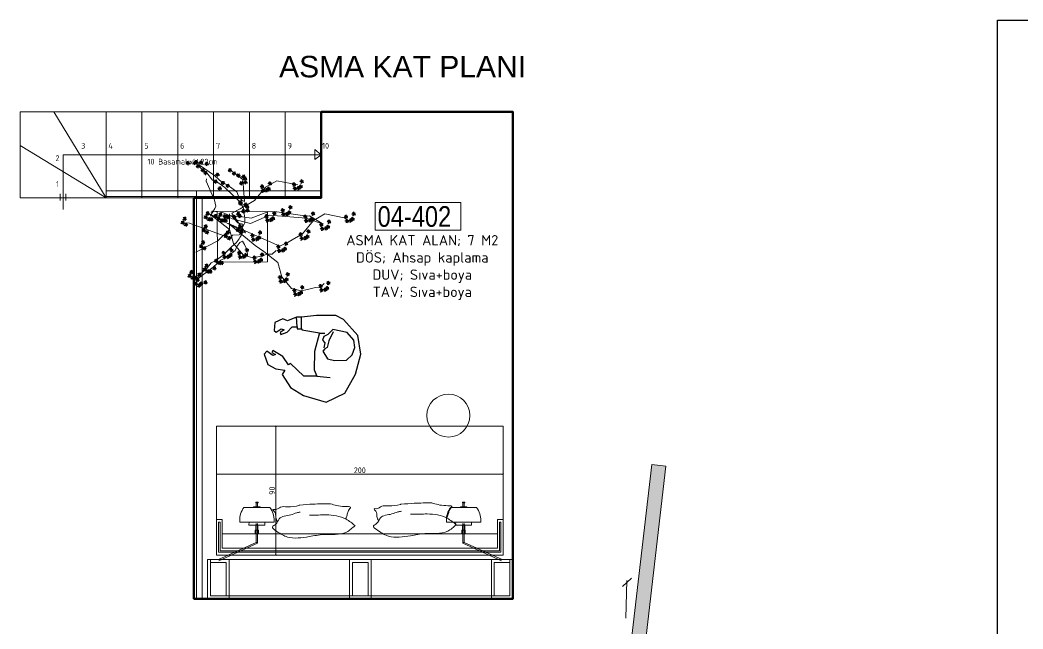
# Model space of a CAD drawing. Header units: inches. Extents: x -10121 to 9010, y 58067 to 62726.
# Drawn here: x 5558 to 6258, y 62301 to 62726 of the extents above; entities that cross this region are included whole.
import ezdxf

# ---------------------------------------------------------------- set-up
doc = ezdxf.new("R2010")
doc.units = ezdxf.units.IN
for name, color, linetype, lineweight in [('A-DUVAR 0.50', 40, 'Continuous', 50), ('A-YAZI 0.15', 190, 'Continuous', 15), ('Auto-Aydinlatma', 50, 'Continuous', 13), ('Auto-Merdiven', 163, 'Continuous', 9), ('Auto-Metal', 71, 'Continuous', 18), ('Auto-Olcu', 33, 'Continuous', 15), ('Auto-Silik_Cizgiler', 47, 'Continuous', 9), ('Auto-SilikCizgiler', 251, 'Continuous', 9), ('Auto-Tefris', 32, 'Continuous', 9), ('Auto-Yazi', 7, 'Continuous', 20), ('BACAHATCH', 8, 'Continuous', 13), ('yazi mekan 020', 9, 'Continuous', 20)]:
    doc.layers.add(name, color=color, linetype=linetype, lineweight=lineweight)
doc.layers.add('S2000-025 Antet', color=7, linetype='Continuous')
doc.layers.add('tefriş - ince', color=9, linetype='Continuous')
doc.styles.add('1-20', font='isocpeur.ttf', dxfattribs={"height": 4})
doc.styles.get("Standard").update_dxf_attribs({"font": 'arial.ttf'})
doc.styles.add('swis721cnbt10', font='isocpeur.ttf', dxfattribs={"height": 10})
doc.styles.add('swis721cnbt20', font='swissck.ttf', dxfattribs={"height": 20})
doc.dimstyles.new('ölçü 1_20', dxfattribs={"dimtxt": 4, "dimasz": 1, "dimexe": 1, "dimexo": 3, "dimtad": 1, "dimdec": 0, "dimtxsty": '1-20', "dimblk": 'ARCHTICK', "dimcen": 1.5, "dimclrd": 256, "dimclre": 256, "dimclrt": 256, "dimadec": 0, "dimazin": 0, "dimtfac": 1, "dimtdec": 0, "dimtmove": 0, "dimatfit": 3, "dimldrblk": 'ARCHTICK', "dimfxl": 1, "dimlwd": -1, "dimlwe": -1, "dimarcsym": 0})

# ---------------------------------------------------------------- blocks, each defined once
blk = doc.blocks.new('_OBLIQUE')
at = {"color": 0, "linetype": 'ByBlock'}
blk.add_line((-0.5, -0.5), (0.5, 0.5), dxfattribs=at)
blk = doc.blocks.new('39')
at = {"layer": 'Auto-SilikCizgiler'}
for p, q in [((-11.7, 0), (-9.1, 0.2)), ((-11.3, 10), (-11.1, 7)), ((-9.8, 7.1), (-11.3, 10)), ((-11.1, 7), (-10.2, 5.2)), ((-10.2, 5.2), (-8.5, 4.4)), ((-5, 4.8), (-9.8, 7.1)), ((-9.1, 0.2), (-5.5, 0)), ((-8.5, 4.4), (-6.7, 3.8)), ((-6.7, 3.8), (-5.6, 2.1)), ((0, 0), (-6.7, -1.9)), ((-6.4, 9.9), (-5.1, 8.9)), ((-4, 9.5), (-6.4, 9.9)), ((-5.6, 2.1), (-4.3, 0.3)), ((-5.5, 0), (0, 0)), ((0, 0), (-5.4, -0.8)), ((-5.1, 8.9), (-3.6, 6.7)), ((-2.8, 0.7), (-5, 4.8)), ((-4.3, 0.3), (0, 0)), ((-2.5, 7.9), (-4, 9.5)), ((-3.6, 6.7), (-3, 4)), ((-3, 4), (0, 0)), ((0, 0), (-2.8, 0.7)), ((-2.7, -1.4), (0, 0)), ((-1.9, 4), (-2.5, 7.9)), ((0, 0), (-1.9, 4)), ((-0.7, 13.4), (-1.5, 9.9)), ((-1.5, 9.9), (-0.5, 5.2)), ((0.5, 15.3), (-0.7, 13.4)), ((0, 0), (-0.7, -1.6)), ((-0.5, 5.2), (0.2, 1.8)), ((-0.4, -2.9), (0, 0)), ((6.7, 1.9), (0, 0)), ((0, 0), (3.8, 1.9)), ((0, 0), (1.7, 1.9)), ((0.2, 1.8), (0, 0)), ((0, 0), (5.7, 0.4)), ((5.9, -0.5), (0, 0)), ((0, 0), (1, -3.3)), ((0.3, 10.5), (0.5, 12.5)), ((0.8, 8.9), (0.3, 10.5)), ((0.5, 12.5), (0.5, 15.3)), ((1.7, 5.7), (0.8, 8.9)), ((1.7, 1.9), (1.7, 5.7)), ((3.8, 1.9), (5.7, 4.8)), ((5.7, 4.8), (7.6, 6.7)), ((5.7, 0.4), (9.6, 1.7)), ((9.3, 0.2), (5.9, -0.5)), ((9.5, 3.8), (6.7, 1.9)), ((7.6, 6.7), (10.5, 6.7)), ((13.1, 0.2), (9.3, 0.2)), ((10.5, 6.7), (9.5, 5.7)), ((9.5, 5.7), (9.5, 3.8)), ((9.6, 1.7), (13.7, 2.2)), ((15.2, 1.7), (13.1, 0.2)), ((13.7, 2.2), (15.2, 1.7)), ((-12.4, -5.7), (-13.3, -8.1)), ((-13.3, -8.1), (-12.5, -7.8)), ((-12.5, -7.8), (-10.7, -6.9)), ((-10.5, -3.8), (-12.4, -5.7)), ((-9.6, -1.2), (-11.7, 0)), ((-10.7, -6.9), (-7.4, -5.6)), ((-9.5, -2.9), (-10.5, -3.8)), ((-5.4, -0.8), (-9.6, -1.2)), ((-6.7, -1.9), (-9.5, -2.9)), ((-7.4, -5.6), (-6, -4.4)), ((-6.6, -13), (-6.5, -10.2)), ((-6, -11.7), (-6.6, -13)), ((-6.5, -10.2), (-5.3, -8)), ((-6, -4.4), (-2.7, -1.4)), ((-5.3, -4.5), (-6, -6.3)), ((-6, -6.3), (-4.8, -5.9)), ((-4.8, -10.2), (-6, -11.7)), ((-2.1, -2.7), (-5.3, -4.5)), ((-5.3, -8), (-2.6, -6.3)), ((-4.8, -5.9), (-2.4, -5.3)), ((-1.9, -8), (-4.8, -10.2)), ((-2.6, -6.3), (-0.9, -5.1)), ((-2.4, -5.3), (-1.4, -4.2)), ((-0.7, -1.6), (-2.1, -2.7)), ((0.5, -5.5), (-1.9, -8)), ((-1.4, -4.2), (-0.4, -2.9)), ((-0.9, -5.1), (0.5, -3)), ((0.3, -0.7), (2.9, -2.9)), ((0.5, -3), (0.3, -0.7)), ((1, -3.3), (0.5, -5.5)), ((1.9, -5.7), (1, -3.8)), ((2.9, -8.6), (1.9, -5.7)), ((2.9, -2.9), (4.8, -5.7)), ((3.8, -11.4), (2.9, -8.6)), ((5.7, -13.3), (3.8, -11.4)), ((4.8, -5.7), (5.7, -9.5)), ((5.7, -9.5), (5.7, -13.3))]:
    blk.add_line(p, q, dxfattribs=at)
blk = doc.blocks.new('KJKJK')
at = {"layer": 'Auto-Silik_Cizgiler', "elevation": -25.28}
for points in [[(45042.69, -37852.14), (45047.85, -37872.77), (45058.57, -37880.15), (45075.2, -37884.49), (45088.82, -37894.02), (45096.02, -37899.8), (45097.25, -37955.65), (45105.88, -37922.38), (45107.68, -37912.04), (45111.68, -37894.76), (45122.76, -37885.22), (45129.27, -37871.47), (45127.41, -37861.76), (45123.5, -37856.46), (45118.13, -37850.22), (45115.96, -37845.86), (45110.96, -37843.88)], [(45091.54, -37955.83), (45087.85, -37935.85), (45072.29, -37922.22), (45059.45, -37887.73), (45057.82, -37870.07), (45055.94, -37885.84), (45057.33, -37887.9), (45067.03, -37919.38), (45070.01, -37925.2), (45082.63, -37937.53), (45085.96, -37947.89), (45089.48, -37954.87), (45089.76, -37965.9), (45090.99, -37970.77), (45091.79, -37972.51), (45094.29, -37976.32)], [(45033.01, -37909.57), (45038.16, -37930.2), (45048.89, -37937.59), (45065.51, -37941.92), (45079.13, -37951.45), (45086.33, -37957.23), (45098.34, -37936.56), (45096.2, -37979.82), (45097.99, -37969.47), (45101.99, -37952.19), (45113.08, -37942.65), (45119.58, -37928.9), (45117.72, -37919.2), (45113.81, -37913.89), (45108.44, -37907.66), (45106.28, -37903.3), (45101.27, -37901.32)], [(45047.87, -37977.48), (45051.43, -37961.33), (45070.46, -37950.72), (45070.29, -37953.8), (45068.17, -37958.26), (45065.13, -37961.5), (45063.78, -37967.72), (45063.01, -37972.1), (45062.86, -37978.62), (45059.86, -37988.73), (45056.61, -38006.44), (45054.57, -38009.45), (45056.77, -38009.32), (45057.66, -38007.1), (45058.09, -38005.63), (45058.88, -38004.51), (45060.43, -37999), (45060.64, -37996.64), (45064.76, -37988.45), (45064.78, -37982.67), (45066.18, -37974.28), (45070.12, -37962.85), (45071.84, -37957.33), (45073.96, -37952.7), (45074.75, -37951.75), (45076, -37949.69), (45077.46, -37948.52), (45079.91, -37946.94), (45085.29, -37943.21), (45089.76, -37941.33), (45095.53, -37941.38), (45097.77, -37942.15), (45101.9, -37940.4), (45102.8, -37941.43), (45106.02, -37947.3), (45109.6, -37947.64), (45113.43, -37992.15)], [(45092.59, -37975.74), (45095.29, -37975.1), (45096.98, -37975.31), (45098.28, -37975.17), (45093.95, -37974.77), (45089.26, -37974.49), (45086.86, -37974.3), (45082.07, -37978.1), (45068.23, -37993.7), (45066.03, -37994.57)]]:
    blk.add_lwpolyline(points, dxfattribs=at)
at = {"layer": 'Auto-Silik_Cizgiler'}
blk.add_lwpolyline([(45118.78, -37924.73), (45113.4, -37927.68), (45109.45, -37932.32), (45107, -37935.57), (45109.5, -37937.38), (45114.3, -37938.52), (45118.73, -37938.2), (45124.42, -37941.06), (45128.31, -37943.21), (45133.47, -37947.19), (45143.22, -37951.21), (45159.04, -37959.82), (45162.66, -37960.12), (45161.18, -37961.75), (45158.9, -37961.05), (45157.48, -37960.46), (45156.11, -37960.36), (45150.85, -37958.11), (45148.88, -37956.79), (45139.93, -37954.85), (45135.42, -37951.23), (45128.01, -37947.04), (45116.65, -37942.93), (45111.27, -37940.8), (45106.33, -37939.53), (45105.1, -37939.55), (45102.72, -37939.23), (45100.89, -37939.63), (45098.12, -37940.54), (45091.83, -37942.38), (45092.48, -37947.54), (45090.44, -37952.46), (45088.69, -37955.88), (45089.84, -37957.85), (45088.11, -37958.74), (45101.99, -37952.19), (45117.11, -37957.98), (45136.97, -37973.05)], dxfattribs=at)
at = {"layer": 'Auto-Silik_Cizgiler', "xscale": 0.1296, "yscale": 0.1296, "zscale": 0.1296}
for p, rotation in [((45108.9, -37840.52, -25.28), 356.7422745732944), ((45114.04, -37839.33, -25.28), 356.7422745732944), ((45116.18, -37840.52, -25.28), 356.7422745732944), ((45035.77, -37846.73), 356.7422745732944), ((45040.91, -37845.53), 356.7422745732944), ((45041.73, -37852.46), 356.7422745732944), ((45043.05, -37846.73), 356.7422745732944), ((45045.04, -37849.89), 356.7422745732944), ((45114.85, -37846.25, -25.28), 356.7422745732944), ((45118.16, -37843.68, -25.28), 356.7422745732944), ((45123.78, -37862.27, -25.28), 356.7422745732944), ((45128.92, -37861.07, -25.28), 356.7422745732944), ((45131.06, -37862.27, -25.28), 356.7422745732944), ((45053.26, -37865.72, -25.28), 356.7422745732944), ((45058.4, -37864.53, -25.28), 356.7422745732944), ((45059.21, -37871.45, -25.28), 356.7422745732944), ((45060.54, -37865.72, -25.28), 356.7422745732944), ((45062.53, -37868.88, -25.28), 356.7422745732944), ((45129.73, -37868, -25.28), 356.7422745732944), ((45133.05, -37865.43, -25.28), 356.7422745732944), ((45057.91, -37882.35, -25.28), 356.7422745732944), ((45070.64, -37880.14, -25.28), 356.7422745732944), ((45075.78, -37878.94, -25.28), 356.7422745732944), ((45077.92, -37880.14, -25.28), 356.7422745732944), ((45118.2, -37880.87, -25.28), 356.7422745732944), ((45123.34, -37879.67, -25.28), 356.7422745732944), ((45125.48, -37880.87, -25.28), 356.7422745732944), ((45052.76, -37883.55, -25.28), 356.7422745732944), ((45058.72, -37889.27, -25.28), 356.7422745732944), ((45060.05, -37883.55, -25.28), 356.7422745732944), ((45062.03, -37886.71, -25.28), 356.7422745732944), ((45076.59, -37885.87, -25.28), 356.7422745732944), ((45079.9, -37883.3, -25.28), 356.7422745732944), ((45124.15, -37886.6, -25.28), 356.7422745732944), ((45127.47, -37884.03, -25.28), 356.7422745732944), ((45091.23, -37895.27, -25.28), 356.7422745732944), ((45096.37, -37894.07, -25.28), 356.7422745732944), ((45097.19, -37900.99, -25.28), 356.7422745732944), ((45098.51, -37895.27, -25.28), 356.7422745732944), ((45100.5, -37898.42, -25.28), 356.7422745732944), ((45028.44, -37907.37, -25.28), 356.7422745732944), ((45033.58, -37906.17, -25.28), 356.7422745732944), ((45035.72, -37907.37, -25.28), 356.7422745732944), ((45037.71, -37910.52, -25.28), 356.7422745732944), ((45056.58, -37906.7, -25.28), 356.7422745732944), ((45061.72, -37905.51, -25.28), 356.7422745732944), ((45062.53, -37912.43, -25.28), 356.7422745732944), ((45063.86, -37906.7, -25.28), 356.7422745732944), ((45065.85, -37909.86, -25.28), 356.7422745732944), ((45111.2, -37912.2, -25.28), 356.7422745732944), ((45116.34, -37911, -25.28), 356.7422745732944), ((45118.48, -37912.2, -25.28), 356.7422745732944), ((45034.39, -37913.09, -25.28), 356.7422745732944), ((45068.74, -37918.76, -25.28), 356.7422745732944), ((45073.88, -37917.56, -25.28), 356.7422745732944), ((45076.02, -37918.76, -25.28), 356.7422745732944), ((45078.01, -37921.92, -25.28), 356.7422745732944), ((45097.21, -37922.17, -25.28), 356.7422745732944), ((45117.15, -37917.92, -25.28), 356.7422745732944), ((45120.47, -37915.35, -25.28), 356.7422745732944), ((45074.69, -37924.49, -25.28), 356.7422745732944), ((45092.07, -37923.37, -25.28), 356.7422745732944), ((45098.02, -37929.1, -25.28), 356.7422745732944), ((45099.35, -37923.37, -25.28), 356.7422745732944), ((45101.34, -37926.53, -25.28), 356.7422745732944), ((45113.45, -37927.93, -25.28), 356.7422745732944), ((45118.59, -37926.73, -25.28), 356.7422745732944), ((45120.73, -37927.93, -25.28), 356.7422745732944), ((45122.72, -37931.09, -25.28), 356.7422745732944), ((45043.77, -37935.23), 356.7422745732944), ((45048.91, -37934.03), 356.7422745732944), ((45049.73, -37940.96), 356.7422745732944), ((45051.05, -37935.23), 356.7422745732944), ((45053.04, -37938.39), 356.7422745732944), ((45099.56, -37940.66, -25.28), 317.8832189276011), ((45119.4, -37933.65, -25.28), 356.7422745732944), ((45120.07, -37941.86, -25.28), 356.7422745732944), ((45125.21, -37940.66, -25.28), 356.7422745732944), ((45127.35, -37941.86, -25.28), 356.7422745732944), ((45072.87, -37948.17, -25.28), 86.66096350184166), ((45074.07, -37946.04, -25.28), 86.66096350184166), ((45077.23, -37944.05, -25.28), 86.66096350184166), ((45079.79, -37947.37, -25.28), 86.66096350184166), ((45084.49, -37950.78, -25.28), 86.66096350184166), ((45085.69, -37948.64, -25.28), 86.66096350184166), ((45088.96, -37953, -25.28), 57.80661504840518), ((45094.93, -37944.29, -25.28), 317.8832189276011), ((45099.13, -37944.37, -25.28), 317.8832189276011), ((45105.55, -37952.67, -25.28), 317.8832189276011), ((45109.75, -37952.75, -25.28), 317.8832189276011), ((45110.18, -37949.04, -25.28), 317.8832189276011), ((45126.02, -37947.59, -25.28), 356.7422745732944), ((45129.34, -37945.02, -25.28), 356.7422745732944), ((45135.64, -37945.18), 317.8832189276011), ((45136.12, -37951.16), 317.8832189276011), ((45136.56, -37947.45), 317.8832189276011), ((45143.58, -37949.57), 317.8832189276011), ((45148.33, -37951.86), 317.8832189276011), ((45160.1, -37951.7), 317.8832189276011), ((45048.49, -37961.78, -25.28), 86.66096350184166), ((45049.69, -37959.65, -25.28), 86.66096350184166), ((45052.85, -37957.66, -25.28), 86.66096350184166), ((45055.42, -37960.98, -25.28), 86.66096350184166), ((45072.88, -37953.72, -25.28), 86.66096350184166), ((45074.06, -37953.32, -25.28), 86.66096350184166), ((45091.61, -37958.62, -25.28), 317.8832189276011), ((45091.59, -37960.5, -25.28), 96.66567069409844), ((45092.41, -37962.17, -25.28), 356.7422745732944), ((45095.73, -37959.61, -25.28), 356.7422745732944), ((45096.36, -37960.92, -25.28), 317.8832189276011), ((45097.28, -37963.19, -25.28), 317.8832189276011), ((45144.62, -37957.77), 317.8832189276011), ((45148.81, -37957.85), 317.8832189276011), ((45149.25, -37954.14), 317.8832189276011), ((45155.62, -37960.52, 25.28), 317.8832189276011), ((45160.37, -37962.81, 25.28), 317.8832189276011), ((45161.14, -37959.89), 317.8832189276011), ((45163.21, -37955.25, -25.28), 356.7422745732944), ((45165.34, -37959.97), 317.8832189276011), ((45165.77, -37956.27), 317.8832189276011), ((45049.68, -37966.93, -25.28), 86.66096350184166), ((45049.67, -37971.62, -25.28), 86.66096350184166), ((45063.41, -37972.13, -25.28), 86.66096350184166), ((45092.65, -37966.82, -25.28), 317.8832189276011), ((45095.95, -37970.71, -25.28), 317.8832189276011), ((45096.85, -37966.9, -25.28), 317.8832189276011), ((45100.7, -37973, -25.28), 317.8832189276011), ((45114.19, -37971.5, -25.28), 317.8832189276011), ((45125.09, -37970.74), 317.8832189276011), ((45129.28, -37970.82), 317.8832189276011), ((45129.72, -37967.11), 317.8832189276011), ((45156.66, -37968.72, 25.28), 317.8832189276011), ((45160.86, -37968.8, 25.28), 317.8832189276011), ((45161.29, -37965.09, 25.28), 317.8832189276011), ((45048.53, -37976.67, -25.28), 86.66096350184166), ((45062.95, -37977.57, -25.28), 86.66096350184166), ((45069.13, -37978.3, -25.28), 86.66096350184166), ((45096.99, -37978.9, -25.28), 317.8832189276011), ((45101.18, -37978.98, -25.28), 317.8832189276011), ((45101.62, -37975.27, -25.28), 317.8832189276011), ((45109.56, -37975.12, -25.28), 317.8832189276011), ((45113.75, -37975.2, -25.28), 317.8832189276011), ((45057.78, -37986.12, -25.28), 86.66096350184166), ((45064.8, -37984.88, -25.28), 86.66096350184166), ((45052.58, -38000.54), 86.66096350184166), ((45059.95, -38001.16, -25.28), 86.66096350184166), ((45061.31, -37997.56, -25.28), 86.66096350184166), ((45111.47, -37997.38, -25.28), 317.8832189276011), ((45115.67, -37997.46, -25.28), 317.8832189276011), ((45116.1, -37993.75, -25.28), 317.8832189276011), ((45053.73, -38006.21, -25.28), 86.66096350184166), ((45055.21, -38010.75, -25.28), 86.66096350184166), ((45056.79, -38011.54, -25.28), 86.66096350184166), ((45058.5, -38007.28, -25.28), 86.66096350184166), ((45059.79, -38017.56), 86.66096350184166)]:
    blk.add_blockref('39', p, dxfattribs=dict(at, rotation=rotation))
blk = doc.blocks.new('_ARCHTICK')
at = {"color": 0, "linetype": 'ByBlock', "const_width": 0.15}
blk.add_lwpolyline([(-0.5, -0.5), (0.5, 0.5)], dxfattribs=at)
blk = doc.blocks.new('*D760')
at = {"layer": 'Auto-Olcu', "ltscale": 5, "transparency": 16777216}
for p, q in [((5694.95, 62439.68), (5694.95, 62408.27)), ((5894.95, 62439.68), (5894.95, 62408.27)), ((5894.95, 62409.27), (5694.95, 62409.27))]:
    blk.add_line(p, q, dxfattribs=at)
at = {"layer": 'DEFPOINTS', "color": 0, "ltscale": 5, "transparency": 16777216}
for p in [(5694.95, 62442.68), (5894.95, 62442.68), (5694.95, 62409.27)]:
    blk.add_point(p, dxfattribs=at)
at = {"layer": 'Auto-Olcu', "ltscale": 5, "transparency": 16777216, "rotation": 180}
blk.add_blockref('_ARCHTICK', (5694.95, 62409.27), dxfattribs=at)
at = {"layer": 'Auto-Olcu', "ltscale": 5, "transparency": 16777216}
blk.add_blockref('_ARCHTICK', (5894.95, 62409.27), dxfattribs=at)
at = {"layer": 'Auto-Olcu', "ltscale": 5, "transparency": 16777216, "insert": (5794.95, 62411.9), "char_height": 4, "attachment_point": 5, "style": '1-20'}
blk.add_mtext('200', dxfattribs=at)
blk = doc.blocks.new('*D540')
at = {"layer": 'Auto-Olcu', "ltscale": 5, "transparency": 16777216}
for p, q in [((5736.41, 62442.68), (5736.41, 62352.68)), ((5736.72, 62442.68), (5737.41, 62442.68)), ((5761.1, 62352.68), (5735.41, 62352.68))]:
    blk.add_line(p, q, dxfattribs=at)
at = {"layer": 'DEFPOINTS', "color": 0, "ltscale": 5, "transparency": 16777216}
for p in [(5733.72, 62442.68), (5736.41, 62352.68), (5764.1, 62352.68)]:
    blk.add_point(p, dxfattribs=at)
at = {"layer": 'Auto-Olcu', "ltscale": 5, "transparency": 16777216}
for p, rotation in [((5736.41, 62442.68), 90), ((5736.41, 62352.68), 270)]:
    blk.add_blockref('_ARCHTICK', p, dxfattribs=dict(at, rotation=rotation))
at = {"layer": 'Auto-Olcu', "ltscale": 5, "transparency": 16777216, "insert": (5733.78, 62397.68), "char_height": 4, "attachment_point": 5, "rotation": 90, "style": '1-20'}
blk.add_mtext('90', dxfattribs=at)
blk = doc.blocks.new('KŞKLŞ')
at = {"layer": 'tefriş - ince'}
for p, q in [((25415.28, -39871.56), (25402.32, -39875.06)), ((25421.12, -39872.84), (25415.28, -39871.56)), ((25433.87, -39880.77), (25421.12, -39872.84)), ((25391.54, -39886.35), (25389.06, -39879.81)), ((25392.5, -39879.01), (25389.25, -39880.04)), ((25394.67, -39887), (25392.49, -39879.22)), ((25402.32, -39875.06), (25392.5, -39879.01)), ((25380.31, -39883.62), (25375.56, -39887.72)), ((25383.87, -39884.09), (25380.31, -39883.62)), ((25389.25, -39880.04), (25383.87, -39884.09)), ((25388.08, -39887.37), (25391.54, -39886.35)), ((25391.54, -39886.35), (25391.87, -39887.65)), ((25391.87, -39887.65), (25394.9, -39886.81)), ((25394.9, -39886.81), (25395.06, -39887.46)), ((25395.06, -39887.46), (25407.64, -39886.26)), ((25407.64, -39886.26), (25407.72, -39899.61)), ((25407.84, -39886.49), (25411.3, -39885.47)), ((25413.39, -39885.83), (25411.13, -39887.79)), ((25415.82, -39881.56), (25413.39, -39885.83)), ((25416.57, -39882.89), (25415.22, -39889.78)), ((25426.04, -39880.83), (25415.82, -39881.56)), ((25432.11, -39884.66), (25426.04, -39880.83)), ((25434.08, -39889.47), (25432.11, -39884.66)), ((25439.34, -39892.82), (25433.87, -39880.77)), ((25375.56, -39887.72), (25376.65, -39893.1)), ((25376.65, -39893.1), (25378.29, -39893.85)), ((25378.29, -39893.85), (25381.06, -39890.67)), ((25381.06, -39890.67), (25383.38, -39890.84)), ((25383.38, -39890.84), (25381.07, -39893.42)), ((25381.07, -39893.42), (25381.84, -39894.54)), ((25381.84, -39894.54), (25385.84, -39891.87)), ((25385.84, -39891.87), (25388.08, -39887.37)), ((25411.13, -39887.79), (25410.93, -39890.53)), ((25410.93, -39890.53), (25412.94, -39891.94)), ((25412.94, -39891.94), (25413.31, -39895.57)), ((25415.22, -39889.78), (25415.49, -39894.67)), ((25433.68, -39894.95), (25434.08, -39889.47)), ((25439.56, -39907.24), (25439.34, -39892.82)), ((25407.72, -39899.61), (25411.04, -39912.15)), ((25414.12, -39896.06), (25413.14, -39897.89)), ((25413.14, -39897.89), (25417.9, -39902.27)), ((25415.49, -39894.67), (25414.12, -39896.06)), ((25422.79, -39901.99), (25430.8, -39899.61)), ((25430.8, -39899.61), (25433.68, -39894.95)), ((25379.66, -39906.88), (25379.34, -39908.34)), ((25387.33, -39909.14), (25379.66, -39906.88)), ((25417.9, -39902.27), (25422.79, -39901.99)), ((25435.93, -39922.02), (25439.56, -39907.24)), ((25375.73, -39908.5), (25374.49, -39910.95)), ((25374.49, -39910.95), (25378.69, -39917.19)), ((25380.47, -39910.33), (25375.73, -39908.5)), ((25379.34, -39908.34), (25382.05, -39908.96)), ((25382.05, -39908.96), (25380.47, -39910.33)), ((25392.72, -39913.56), (25387.33, -39909.14)), ((25393.88, -39912.16), (25392.72, -39913.56)), ((25405.08, -39918.28), (25393.88, -39912.16)), ((25411.04, -39912.15), (25413.93, -39915.96)), ((25413.95, -39915.75), (25423.16, -39914.31)), ((25378.69, -39917.19), (25384.95, -39918.5)), ((25384.95, -39918.5), (25391.35, -39917.91)), ((25391.35, -39917.91), (25390.26, -39921.22)), ((25390.26, -39921.22), (25398.41, -39928.38)), ((25413.93, -39915.96), (25405.08, -39918.28)), ((25398.41, -39928.38), (25408.58, -39931.25)), ((25425.07, -39931.61), (25435.93, -39922.02)), ((25408.58, -39931.25), (25425.07, -39931.61))]:
    blk.add_line(p, q, dxfattribs=at)

msp = doc.modelspace()

# ---------------------------------------------------------------- hatches: boundary and pattern name
at = {"layer": 'BACAHATCH'}
h = msp.add_hatch(color=256, dxfattribs=at)
h.paths.add_polyline_path([(5987.14, 62316.93), (5997.17, 62316.62), (6008.55, 62414.79), (5998.61, 62415.94)])
h.paths.add_polyline_path([(5997.17, 62316.62), (5987.14, 62316.93), (5983.75, 62287.65), (5993.78, 62287.32)])
h.paths.add_polyline_path([(5993.78, 62287.32), (5983.75, 62287.65), (5976.18, 62222.24), (6182.24, 62215.56), (6182.25, 62215.79), (6243.14, 62213.58), (6304.03, 62211.61), (6304.03, 62221.62), (5987.36, 62231.88)])

# ---------------------------------------------------------------- linework, layer by layer
at = {"layer": 'A-DUVAR 0.50'}
msp.add_lwpolyline([(5767.93, 62601.84), (5767.93, 62661.84), (5901.73, 62661.84), (5901.73, 62322.27), (5679.24, 62322.27), (5679.24, 62601.84), (5767.93, 62601.84), (5767.93, 62661.84)], dxfattribs=at)
at = {"layer": 'Auto-Aydinlatma', "elevation": -0.43}
for points in [[(5722.32, 62389.59), (5724, 62389.59), (5724, 62389.22), (5722.32, 62389.22)], [(5723.59, 62386.37), (5722.73, 62386.37), (5722.73, 62389.22), (5723.59, 62389.22)], [(5868.21, 62389.59), (5866.53, 62389.59), (5866.53, 62389.22), (5868.21, 62389.22)], [(5866.94, 62386.37), (5867.8, 62386.37), (5867.8, 62389.22), (5866.94, 62389.22)], [(5720.89, 62385.94), (5725.43, 62385.94), (5725.43, 62386.39), (5720.89, 62386.39)], [(5869.64, 62385.94), (5865.1, 62385.94), (5865.1, 62386.39), (5869.64, 62386.39)], [(5723.91, 62370.16), (5722.41, 62370.16), (5722.41, 62373.86), (5723.91, 62373.86)], [(5866.62, 62370.16), (5868.13, 62370.16), (5868.13, 62373.86), (5866.62, 62373.86)], [(5724.35, 62367.58), (5721.97, 62367.58), (5721.97, 62370.16), (5724.35, 62370.16)], [(5722.7, 62367.57), (5723.66, 62367.57), (5723.66, 62361.61), (5722.7, 62361.61)], [(5866.18, 62367.58), (5868.56, 62367.58), (5868.56, 62370.16), (5866.18, 62370.16)], [(5867.83, 62367.57), (5866.87, 62367.57), (5866.87, 62361.61), (5867.83, 62361.61)]]:
    msp.add_lwpolyline(points, close=True, dxfattribs=at)
for points in [[(5711.16, 62375.63), (5735.16, 62375.63), (5735.16, 62376.73, 0.181474), (5732.16, 62385.93), (5714.16, 62385.93, 0.181474), (5711.16, 62376.73)], [(5879.37, 62375.63), (5855.37, 62375.63), (5855.37, 62376.73, -0.181474), (5858.37, 62385.93), (5876.38, 62385.93, -0.181474), (5879.37, 62376.73)]]:
    msp.add_lwpolyline(points, format="xyb", close=True, dxfattribs=at)
for points in [[(5696.3, 62349.59), (5722.7, 62361.61), (5722.7, 62374.73)], [(5696.7, 62348.72), (5723.66, 62361), (5723.66, 62374.73)], [(5893.83, 62348.72), (5866.87, 62361), (5866.87, 62374.73)], [(5894.23, 62349.59), (5867.83, 62361.61), (5867.83, 62374.73)]]:
    msp.add_lwpolyline(points, dxfattribs=at)
for points in [[(5728.35, 62375.63, -0.173969), (5728.76, 62374.49), (5728.76, 62373.65), (5717.56, 62373.65), (5717.56, 62374.49, -0.173969), (5717.97, 62375.63, -0.173969)], [(5862.18, 62375.63, 0.173969), (5861.77, 62374.49), (5861.77, 62373.65), (5872.97, 62373.65), (5872.97, 62374.49, 0.173969), (5872.56, 62375.63, 0.173969)]]:
    msp.add_lwpolyline(points, format="xyb", dxfattribs=at)
at = {"layer": 'Auto-Merdiven'}
for p, q in [((5617.93, 62601.84), (5581.42, 62661.84)), ((5617.93, 62601.84), (5557.93, 62638.35)), ((5585.96, 62604.76), (5585.96, 62600.12)), ((5589.91, 62604.76), (5589.91, 62600.12)), ((5617.93, 62606.84), (5767.93, 62606.84)), ((5617.93, 62602.84), (5767.93, 62602.84))]:
    msp.add_line(p, q, dxfattribs=at)
for points in [[(5557.93, 62601.84), (5617.93, 62601.84), (5617.93, 62661.84), (5557.93, 62661.84)], [(5617.93, 62601.84), (5642.93, 62601.84), (5642.93, 62661.84), (5617.93, 62661.84)], [(5642.93, 62601.84), (5667.93, 62601.84), (5667.93, 62661.84), (5642.93, 62661.84)], [(5667.93, 62601.84), (5692.93, 62601.84), (5692.93, 62661.84), (5667.93, 62661.84)], [(5692.93, 62601.84), (5717.93, 62601.84), (5717.93, 62661.84), (5692.93, 62661.84)], [(5717.93, 62601.84), (5742.93, 62601.84), (5742.93, 62661.84), (5717.93, 62661.84)], [(5742.93, 62601.84), (5767.93, 62601.84), (5767.93, 62661.84), (5742.93, 62661.84)]]:
    msp.add_lwpolyline(points, close=True, dxfattribs=at)
msp.add_lwpolyline([(5587.93, 62593.78), (5587.93, 62631.84), (5767.93, 62631.84), (5763.67, 62635.63), (5763.67, 62628.69), (5767.93, 62631.84)], dxfattribs=at)
at = {"layer": 'Auto-Metal'}
for points in [[(5767.93, 62606.84), (5681.04, 62606.84), (5681.04, 62322.27)], [(5767.93, 62602.84), (5685.04, 62602.84), (5685.04, 62322.27)]]:
    msp.add_lwpolyline(points, dxfattribs=at)
at = {"layer": 'Auto-Olcu', "ltscale": 5}
msp.add_line((5980.43, 62308.85), (5981.33, 62334.96), dxfattribs=at)
at = {"layer": 'Auto-Tefris', "ltscale": 2, "elevation": -0.43}
for points in [[(5894.95, 62442.68), (5894.95, 62377.68), (5890.95, 62377.68), (5890.95, 62367.68), (5698.95, 62367.68), (5698.95, 62377.68), (5694.95, 62377.68), (5694.95, 62442.68), (5894.95, 62442.68)], [(5890.95, 62377.68), (5894.95, 62377.68), (5894.95, 62352.68), (5694.95, 62352.68), (5694.95, 62377.68), (5698.95, 62377.68), (5698.95, 62357.68), (5890.95, 62357.68), (5890.95, 62369.68)], [(5892.45, 62375.68), (5893.45, 62375.68), (5893.45, 62354.68), (5696.45, 62354.68), (5696.45, 62375.68), (5697.45, 62375.68), (5697.45, 62355.68), (5892.45, 62355.68), (5892.45, 62375.68)]]:
    msp.add_lwpolyline(points, dxfattribs=at)
for points in [[(5901.73, 62322.27), (5688.8, 62322.27), (5688.8, 62349.59), (5901.73, 62349.59)], [(5688.8, 62322.27), (5703.8, 62322.27), (5703.8, 62349.59), (5688.8, 62349.59)], [(5899.73, 62324.27), (5690.8, 62324.27), (5690.8, 62349.59), (5899.73, 62349.59)], [(5690.8, 62324.27), (5701.8, 62324.27), (5701.8, 62347.59), (5690.8, 62347.59)], [(5802.77, 62322.27), (5787.77, 62322.27), (5787.77, 62349.59), (5802.77, 62349.59)], [(5800.77, 62324.27), (5789.77, 62324.27), (5789.77, 62347.59), (5800.77, 62347.59)], [(5901.73, 62322.27), (5886.73, 62322.27), (5886.73, 62349.59), (5901.73, 62349.59)], [(5899.73, 62324.27), (5888.73, 62324.27), (5888.73, 62347.59), (5899.73, 62347.59)]]:
    msp.add_lwpolyline(points, close=True, dxfattribs=at)
at = {"layer": 'Auto-Tefris', "ltscale": 2}
msp.add_circle((5856.74, 62450.08), 15, dxfattribs=at)
for points, knots in [([(5753.21, 62387.6, -0.43), (5753.04, 62387.55, -0.43), (5750.19, 62386.77, -0.43), (5745.97, 62386.01, -0.43), (5739.55, 62387.04, -0.43), (5737.26, 62384.1, -0.43), (5733.35, 62384.84, -0.43), (5736.65, 62382.12, -0.43), (5735.94, 62379.14, -0.43), (5736.98, 62376.99, -0.43), (5737.59, 62375.97, -0.43)], [49.128243, 49.128243, 49.128243, 49.128243, 49.699185, 58.372323, 63.242302, 67.378203, 69.004329, 71.208743, 74.891731, 78.316186, 78.316186, 78.316186, 78.316186]), ([(5785.03, 62377.98, -0.43), (5785.42, 62378.88, -0.43), (5786.28, 62380.69, -0.43), (5786.42, 62383.09, -0.43), (5788.28, 62385.45, -0.43), (5788.87, 62386.65, -0.43), (5781.29, 62386.38, -0.43), (5777.36, 62387.68, -0.43), (5774.59, 62388.48, -0.43)], [1.492091, 1.492091, 1.492091, 1.492091, 4.441551, 7.504219, 10.564863, 11.472428, 15.540776, 25.113013, 25.113013, 25.113013, 25.113013]), ([(5823.79, 62388.22, -0.43), (5823.62, 62388.17, -0.43), (5820.77, 62387.39, -0.43), (5816.55, 62386.63, -0.43), (5810.13, 62387.66, -0.43), (5807.84, 62384.72, -0.43), (5803.93, 62385.45, -0.43), (5807.23, 62382.74, -0.43), (5806.52, 62379.75, -0.43), (5807.56, 62377.61, -0.43), (5808.17, 62376.58, -0.43)], [49.128243, 49.128243, 49.128243, 49.128243, 49.699185, 58.372323, 63.242302, 67.378203, 69.004329, 71.208743, 74.891731, 78.316186, 78.316186, 78.316186, 78.316186]), ([(5855.61, 62378.6, -0.43), (5856, 62379.5, -0.43), (5856.86, 62381.31, -0.43), (5857, 62383.71, -0.43), (5858.86, 62386.06, -0.43), (5859.45, 62387.27, -0.43), (5851.87, 62386.99, -0.43), (5847.94, 62388.3, -0.43), (5845.16, 62389.1, -0.43)], [1.492091, 1.492091, 1.492091, 1.492091, 4.441551, 7.504219, 10.564863, 11.472428, 15.540776, 25.113013, 25.113013, 25.113013, 25.113013]), ([(5791.61, 62373.32, -0.43), (5789.73, 62371.61, -0.43), (5783.67, 62366.12, -0.43), (5770.72, 62367.9, -0.43), (5759.05, 62365.28, -0.43), (5745.74, 62363.67, -0.43), (5738.99, 62367.92, -0.43), (5732.41, 62372.45, -0.43), (5737.4, 62374.16, -0.43), (5738.36, 62380.12, -0.43), (5745.76, 62379.97, -0.43), (5750.3, 62382.27, -0.43), (5752.55, 62382.6, -0.43), (5753.38, 62382.66, -0.43)], [0, 0, 0, 0, 7.417235, 23.845875, 35.190456, 50.827395, 59.37334, 63.750373, 66.372122, 71.210933, 79.605811, 84.073032, 86.599329, 86.599329, 86.599329, 86.599329]), ([(5862.19, 62373.94, -0.43), (5860.31, 62372.23, -0.43), (5854.25, 62366.74, -0.43), (5841.3, 62368.52, -0.43), (5829.63, 62365.89, -0.43), (5816.32, 62364.29, -0.43), (5809.57, 62368.54, -0.43), (5802.99, 62373.06, -0.43), (5807.98, 62374.78, -0.43), (5808.94, 62380.73, -0.43), (5816.34, 62380.59, -0.43), (5820.88, 62382.88, -0.43), (5823.13, 62383.22, -0.43), (5823.96, 62383.27, -0.43)], [0, 0, 0, 0, 7.417235, 23.845875, 35.190456, 50.827395, 59.37334, 63.750373, 66.372122, 71.210933, 79.605811, 84.073032, 86.599329, 86.599329, 86.599329, 86.599329])]:
    msp.add_open_spline(points, degree=3, knots=knots, dxfattribs=at)
for points in [[(5753.21, 62387.6, -0.43), (5762.39, 62388.29, -0.43), (5774.59, 62388.48, -0.43)], [(5823.79, 62388.22, -0.43), (5832.97, 62388.91, -0.43), (5845.16, 62389.1, -0.43)], [(5791.61, 62373.32, -0.43), (5785.41, 62377.78, -0.43), (5771.42, 62380.81, -0.43), (5766.09, 62380.7, -0.43), (5759.86, 62380.58, -0.43)], [(5862.19, 62373.94, -0.43), (5855.99, 62378.4, -0.43), (5842, 62381.42, -0.43), (5836.66, 62381.32, -0.43), (5830.43, 62381.2, -0.43)]]:
    msp.add_spline(points, degree=3, dxfattribs=at)
at = {"layer": 'Auto-Yazi'}
msp.add_lwpolyline([(5695.52, 62592.15), (5730.52, 62592.28), (5730.64, 62557.28), (5695.64, 62557.16)], close=True, dxfattribs=at)
at = {"layer": 'BACAHATCH'}
msp.add_lwpolyline([(5987.36, 62231.88), (6008.55, 62414.79), (5998.61, 62415.94), (5976.18, 62222.24)], dxfattribs=at)
at = {"layer": 'S2000-025 Antet'}
msp.add_lwpolyline([(6239.88, 62725.91), (9009.88, 62725.91), (9009.88, 60685.91), (6239.88, 60685.91)], close=True, dxfattribs=at)
at = {"layer": 'yazi mekan 020'}
msp.add_lwpolyline([(5805.74, 62579.26), (5865.48, 62579.26), (5865.48, 62598.63), (5805.74, 62598.63)], close=True, dxfattribs=at)

# ---------------------------------------------------------------- block references
at = {"layer": 'Auto-Olcu', "ltscale": 5, "xscale": 6.000000000000008, "yscale": 6.000000000000008, "zscale": 6.000000000000008, "rotation": 178.0235884362595}
msp.add_blockref('_OBLIQUE', (5981.29, 62333.71), dxfattribs=at)
at = {"layer": 'Auto-Tefris', "rotation": 344.4047498155557}
msp.add_blockref('KŞKLŞ', (-7982.35, 107756.15), dxfattribs=at)
at = {"layer": 'Auto-Yazi', "xscale": 0.7, "yscale": 0.7, "zscale": 0.7, "rotation": 244.9464629045497}
msp.add_blockref('KJKJK', (43140.49, 79930.83, 17.7), dxfattribs=at)

# ---------------------------------------------------------------- texts
at = {"layer": 'A-YAZI 0.15', "insert": (5738.63, 62700.94), "char_height": 15, "width": 936.0291, "attachment_point": 1}
msp.add_mtext('ASMA KAT PLANI', dxfattribs=at)
at = {"layer": 'yazi mekan 020', "style": 'swis721cnbt20'}
msp.add_text('04-402', height=14.4, dxfattribs=at).set_placement((5807.35, 62581.71))
at = {"layer": 'yazi mekan 020', "char_height": 7.2, "attachment_point": 2, "style": 'swis721cnbt10'}
for s, insert in [('\\pi-165.6,l165.6;{\\H0.55555x;3} ', (5601.95, 62640.24)), ('\\pi-165.6,l165.6;{\\H0.55555x;4} ', (5621.1, 62640.24)), ('\\pi-165.6,l165.6;{\\H0.55555x;5} ', (5646.1, 62640.24)), ('\\pi-165.6,l165.6;{\\H0.55555x;6} ', (5671.1, 62640.24)), ('\\pi-165.6,l165.6;{\\H0.55555x;7} ', (5696.1, 62640.24)), ('\\pi-165.6,l165.6;{\\H0.55555x;8} ', (5721.1, 62640.24)), ('\\pi-165.6,l165.6;{\\H0.55555x;9} ', (5746.1, 62640.24)), ('\\pi-165.6,l165.6;{\\H0.55555x;10} ', (5771.1, 62640.24)), ('\\pi-165.6,l165.6;{\\H0.55555x;2} ', (5584.05, 62631.57)), ('\\pi-165.6,l165.6;{\\H0.55555x;10 BasamakxH;22cm} ', (5671.24, 62629.15)), ('\\pi-165.6,l165.6;{\\H0.55555x;1} ', (5584.05, 62613.5)), ('ASMA KAT ALAN; 7 M2\\P\\pi-165.6,l165.6;DÖS; Ahsap kaplama\\PDUV; Sıva+boya\\PTAV; Sıva+boya', (5838.53, 62575.95))]:
    msp.add_mtext(s, dxfattribs=dict(at, insert=insert))

# ---------------------------------------------------------------- dimensions: what is measured, and where the dimension line sits
at = {"layer": 'Auto-Olcu', "ltscale": 5}
for base, p1, p2, angle, picture, middle in [((5694.95, 62409.27, -0.43), (5894.95, 62442.68, -0.43), (5694.95, 62442.68, -0.43), 180, '*D760', (5794.95, 62411.9, -0.43)), ((5736.41, 62352.68, -0.43), (5733.72, 62442.68, -0.43), (5764.1, 62352.68, -0.43), 270, '*D540', (5733.78, 62397.68, -0.43))]:
    dim = msp.add_linear_dim(base=base, p1=p1, p2=p2, angle=angle, dimstyle='ölçü 1_20', dxfattribs=at)
    dim.commit()
    dim.dimension.update_dxf_attribs({"geometry": picture, "text_midpoint": middle})

doc.saveas('drawing.dxf')
